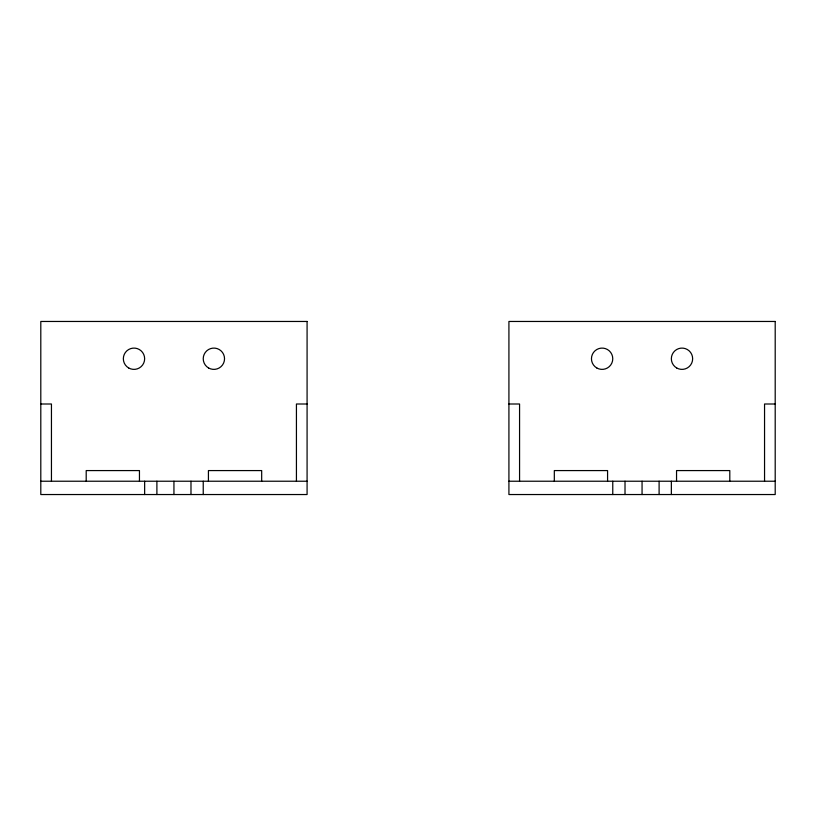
<?xml version="1.0" encoding="UTF-8"?>
<svg xmlns="http://www.w3.org/2000/svg" width="816" height="816" viewBox="0 0 816 816"><rect width="100%" height="100%" fill="white"/><g stroke="black" fill="none" stroke-linecap="round" stroke-linejoin="round"><path stroke-width="1.22" d="M40.8 404.002L51.449 404.002L51.449 481.226M307.081 404.002L296.432 404.002L296.432 481.226M508.919 404.002L519.568 404.002L519.568 481.226M775.2 404.002L764.551 404.002L764.551 481.226M40.8 481.226L307.081 481.226M508.919 481.226L775.2 481.226M729.8 481.226L729.8 470.577L676.546 470.577L676.546 481.226M671.354 481.226L671.354 494.537M659.104 481.226L659.104 494.537M642.059 481.226L642.059 494.537M625.015 481.226L625.015 494.537M612.765 481.226L612.765 494.537M607.573 481.226L607.573 470.577L554.319 470.577L554.319 481.226M261.681 481.226L261.681 470.577L208.427 470.577L208.427 481.226M203.235 481.226L203.235 494.537M190.985 481.226L190.985 494.537M173.941 481.226L173.941 494.537M156.896 481.226L156.896 494.537M144.646 481.226L144.646 494.537M139.454 481.226L139.454 470.577L86.2 470.577L86.2 481.226M307.081 321.463L40.8 321.463L40.8 494.537L307.081 494.537L307.081 321.463M775.2 321.463L508.919 321.463L508.919 494.537L775.2 494.537L775.2 321.463M208.559 367.965A10.649 10.649 0 0 0 224.533 358.734A10.649 10.649 0 0 0 208.559 349.513A10.649 10.649 0 0 0 208.559 367.965M128.673 367.965A10.649 10.649 0 0 0 144.646 358.734A10.649 10.649 0 0 0 128.673 349.513A10.649 10.649 0 0 0 128.673 367.965M676.678 367.965A10.649 10.649 0 0 0 692.651 358.734A10.649 10.649 0 0 0 676.678 349.513A10.649 10.649 0 0 0 676.678 367.965M596.792 367.965A10.649 10.649 0 0 0 612.765 358.734A10.649 10.649 0 0 0 596.792 349.513A10.649 10.649 0 0 0 596.792 367.965"/></g></svg>
